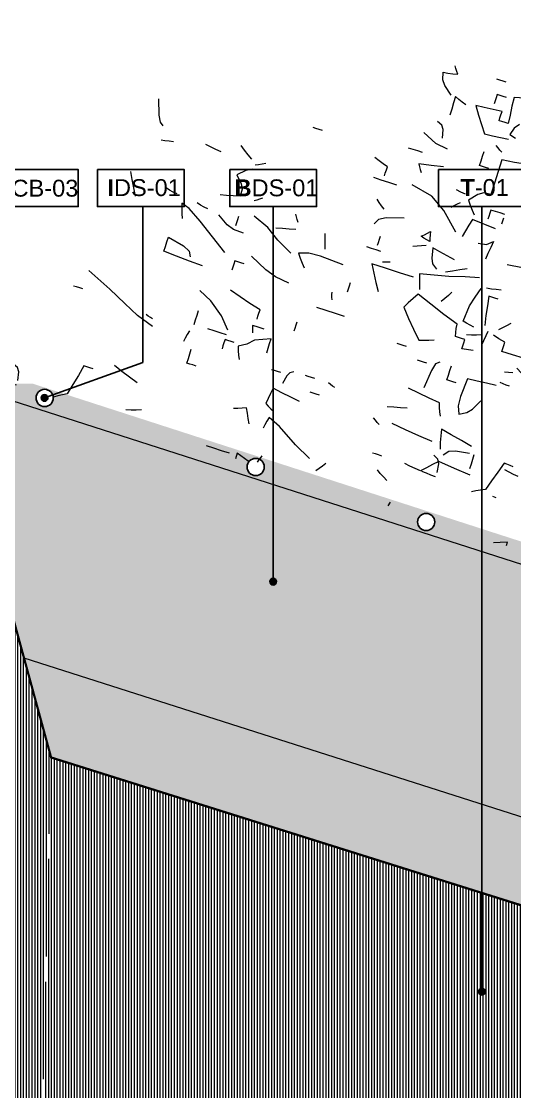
# Model space of a CAD drawing. Header units: metres. Extents: x -325 to 301, y -147 to 149.
# Drawn here: x 14.5 to 15.595, y 80.354 to 82.729 of the extents above; entities that cross this region are included whole.
import ezdxf

# ---------------------------------------------------------------- set-up
doc = ezdxf.new("R2010")
doc.units = ezdxf.units.M
doc.linetypes.add('ACAD_ISO03W100', pattern=[30, 12, -18])
doc.layers.add('-AUX-QAD', color=5, linetype='Continuous', plot=False)
doc.layers.add('0-TX-1_25', color=7, linetype='Continuous', true_color=0x3f4f7f)
for name, color, linetype in [('02-L-Geotextile', 32, 'Continuous'), ('02-TRAÇ-D-linia 2', 251, 'Continuous'), ('10-DET-encoixinat', 37, 'Continuous'), ('10-DET_TERRENY_compactat', 252, 'Continuous'), ('10-DET_TERRENY_sol estructural', 251, 'Continuous'), ('A-KEYPLAN_HATCH', 7, 'Continuous'), ('A_TEXT_2', 7, 'Continuous')]:
    doc.layers.add(name, color=color, linetype=linetype)
for name, color, linetype, lineweight in [('05-VEG-gris 50%', 253, 'Continuous', 18), ('05-VEG-sec plano 2_', 251, 'Continuous', 18), ('1-CM', 7, 'Continuous', 0), ('3-TR Seleccionat', 44, 'Continuous', 0)]:
    doc.layers.add(name, color=color, linetype=linetype, lineweight=lineweight)
doc.styles.get("Standard").update_dxf_attribs({"font": 'arial.ttf'})

# ---------------------------------------------------------------- blocks, each defined once
blk = doc.blocks.new('arbusto')
at = {"color": 0}
for p, q in [((84.4677, 109.9562), (84.465, 109.9613)), ((84.4706, 109.951), (84.4677, 109.9562)), ((84.5611, 109.9554), (84.5548, 109.9558)), ((84.5678, 109.955), (84.5611, 109.9554)), ((84.5748, 109.9546), (84.5678, 109.955)), ((84.4438, 109.9426), (84.4538, 109.9433)), ((84.4473, 109.9275), (84.4438, 109.9426)), ((84.4538, 109.9433), (84.4639, 109.9444)), ((84.4639, 109.9444), (84.474, 109.9457)), ((84.474, 109.9457), (84.4706, 109.951)), ((84.6197, 109.9318), (84.5982, 109.9281)), ((84.4544, 109.9167), (84.4473, 109.9275)), ((84.4713, 109.9008), (84.4544, 109.9167)), ((84.5621, 109.9116), (84.5617, 109.9053)), ((84.5625, 109.9183), (84.5621, 109.9116)), ((84.5629, 109.9253), (84.5625, 109.9183)), ((84.5692, 109.9249), (84.5629, 109.9253)), ((84.576, 109.9245), (84.5692, 109.9249)), ((84.5829, 109.924), (84.576, 109.9245)), ((84.5982, 109.9281), (84.5983, 109.9094)), ((84.5983, 109.9094), (84.5989, 109.891)), ((84.4804, 109.8865), (84.4796, 109.8733)), ((84.4812, 109.9002), (84.4804, 109.8865)), ((84.489, 109.896), (84.4812, 109.9002)), ((84.4971, 109.8923), (84.489, 109.896)), ((84.5056, 109.8887), (84.4971, 109.8923)), ((84.5439, 109.8927), (84.5259, 109.8925)), ((84.5259, 109.8925), (84.5361, 109.8748)), ((84.5623, 109.8933), (84.5439, 109.8927)), ((84.5811, 109.8941), (84.5623, 109.8933)), ((84.5802, 109.8804), (84.5806, 109.8871)), ((84.5806, 109.8871), (84.5811, 109.8941)), ((84.5989, 109.891), (84.5998, 109.8729)), ((84.4796, 109.8733), (84.4788, 109.8603)), ((84.5361, 109.8748), (84.5468, 109.8574)), ((84.5798, 109.8741), (84.5802, 109.8804)), ((84.5861, 109.8737), (84.5798, 109.8741)), ((84.5928, 109.8733), (84.5861, 109.8737)), ((84.5998, 109.8729), (84.5928, 109.8733)), ((84.6139, 109.8668), (84.6086, 109.8523)), ((84.6223, 109.8767), (84.6139, 109.8668)), ((84.4681, 109.8365), (84.4576, 109.8416)), ((84.5468, 109.8574), (84.5577, 109.8404)), ((84.5741, 109.8407), (84.5909, 109.8414)), ((84.5909, 109.8414), (84.6079, 109.8423)), ((84.6086, 109.8523), (84.6213, 109.8478)), ((84.4728, 109.8284), (84.4681, 109.8365)), ((84.4757, 109.8104), (84.4728, 109.8284)), ((84.5577, 109.8404), (84.5741, 109.8407)), ((84.5915, 109.8196), (84.5867, 109.8236)), ((84.5963, 109.816), (84.5915, 109.8196)), ((84.4651, 109.7968), (84.4358, 109.8128)), ((84.5649, 109.7949), (84.5656, 109.8049)), ((84.6011, 109.8127), (84.5963, 109.816)), ((84.6052, 109.7974), (84.6036, 109.7725)), ((84.6183, 109.7979), (84.6052, 109.7974)), ((84.6316, 109.7988), (84.6183, 109.7979)), ((84.6454, 109.8), (84.6316, 109.7988)), ((84.4913, 109.7912), (84.4651, 109.7968)), ((84.5637, 109.7749), (84.5643, 109.7849)), ((84.5643, 109.7849), (84.5649, 109.7949)), ((84.2188, 109.7661), (84.2125, 109.7664)), ((84.2256, 109.7656), (84.2188, 109.7661)), ((84.2325, 109.7652), (84.2256, 109.7656)), ((84.4234, 109.7735), (84.4134, 109.7741)), ((84.4334, 109.7729), (84.4234, 109.7735)), ((84.4433, 109.7723), (84.4334, 109.7729)), ((84.4923, 109.7543), (84.4671, 109.7508)), ((84.57, 109.7745), (84.5637, 109.7749)), ((84.5767, 109.7741), (84.57, 109.7745)), ((84.5837, 109.7737), (84.5767, 109.7741)), ((84.6036, 109.7725), (84.6021, 109.7475)), ((83.8996, 109.7137), (83.8907, 109.7462)), ((84.3608, 109.7336), (84.351, 109.7379)), ((84.3706, 109.7297), (84.3608, 109.7336)), ((84.4671, 109.7508), (84.4418, 109.7474)), ((84.4418, 109.7474), (84.4445, 109.7422)), ((84.4445, 109.7422), (84.4475, 109.737)), ((84.4475, 109.737), (84.4509, 109.7318)), ((84.6021, 109.7475), (84.6006, 109.7226)), ((83.9053, 109.7004), (83.8996, 109.7137)), ((84.3804, 109.7261), (84.3706, 109.7297)), ((84.3792, 109.7061), (84.3795, 109.7124)), ((84.3795, 109.7124), (84.38, 109.7191)), ((84.38, 109.7191), (84.3804, 109.7261)), ((84.5399, 109.7126), (84.53, 109.7149)), ((84.5498, 109.7107), (84.5399, 109.7126)), ((84.575, 109.7167), (84.5591, 109.7001)), ((84.5857, 109.7226), (84.575, 109.7167)), ((84.6006, 109.7226), (84.5857, 109.7226)), ((83.9126, 109.6947), (83.9053, 109.7004)), ((84.0874, 109.687), (84.0779, 109.6946)), ((84.3748, 109.6964), (84.3586, 109.6974)), ((84.3916, 109.6953), (84.3748, 109.6964)), ((84.4085, 109.6943), (84.3916, 109.6953)), ((84.4839, 109.6897), (84.439, 109.7024)), ((84.5151, 109.6673), (84.4839, 109.6897)), ((84.5435, 109.691), (84.5382, 109.6863)), ((84.5591, 109.7001), (84.5649, 109.691)), ((84.5649, 109.691), (84.5711, 109.6823)), ((84.6087, 109.692), (84.6083, 109.6851)), ((84.6187, 109.6914), (84.6087, 109.692)), ((84.6287, 109.6908), (84.6187, 109.6914)), ((84.6387, 109.6902), (84.6287, 109.6908)), ((83.9322, 109.6665), (83.9238, 109.6653)), ((83.941, 109.6679), (83.9322, 109.6665)), ((84.0179, 109.6763), (84.0068, 109.6789)), ((84.0295, 109.6738), (84.0179, 109.6763)), ((84.0414, 109.6718), (84.0295, 109.6738)), ((84.097, 109.6797), (84.0874, 109.687)), ((84.1066, 109.6728), (84.097, 109.6797)), ((84.1294, 109.6677), (84.1224, 109.6648)), ((84.1365, 109.6709), (84.1294, 109.6677)), ((84.5498, 109.6305), (84.5151, 109.6673)), ((84.5329, 109.6816), (84.5276, 109.677)), ((84.5382, 109.6863), (84.5329, 109.6816)), ((84.5711, 109.6823), (84.5775, 109.6739)), ((84.6079, 109.6783), (84.6075, 109.672)), ((84.6083, 109.6851), (84.6079, 109.6783)), ((84.6374, 109.6702), (84.6378, 109.6765)), ((84.6378, 109.6765), (84.6382, 109.6832)), ((83.9238, 109.6653), (83.9157, 109.6645)), ((84.1, 109.6474), (84.0842, 109.6341)), ((84.1121, 109.6531), (84.1, 109.6474)), ((84.1306, 109.6563), (84.1121, 109.6531)), ((84.1224, 109.6648), (84.116, 109.6622)), ((84.3821, 109.6508), (84.3761, 109.6562)), ((84.3885, 109.6454), (84.3821, 109.6508)), ((84.3951, 109.64), (84.3885, 109.6454)), ((84.5724, 109.6505), (84.5683, 109.6374)), ((84.5769, 109.6639), (84.5724, 109.6505)), ((84.6273, 109.6567), (84.5769, 109.6639)), ((84.0842, 109.6341), (84.0973, 109.6184)), ((84.4038, 109.6233), (84.389, 109.6165)), ((84.4397, 109.6323), (84.4038, 109.6233)), ((84.5683, 109.6374), (84.5645, 109.6246)), ((84.617, 109.621), (84.63, 109.6306)), ((84.63, 109.6306), (84.6272, 109.617)), ((84.0973, 109.6184), (84.1019, 109.6078)), ((84.1019, 109.6078), (84.1017, 109.5929)), ((84.1472, 109.6001), (84.142, 109.5968)), ((84.389, 109.6165), (84.383, 109.6057)), ((84.4831, 109.6045), (84.4884, 109.6092)), ((84.4893, 109.6022), (84.4831, 109.6045)), ((84.4884, 109.6092), (84.4937, 109.6139)), ((84.4959, 109.6001), (84.4893, 109.6022)), ((84.4937, 109.6139), (84.499, 109.6186)), ((84.5028, 109.5983), (84.4959, 109.6001)), ((84.499, 109.6186), (84.4999, 109.6116)), ((84.4999, 109.6116), (84.5012, 109.6047)), ((84.5012, 109.6047), (84.5028, 109.5983)), ((84.6, 109.6194), (84.617, 109.621)), ((84.6246, 109.6039), (84.6225, 109.591)), ((84.6272, 109.617), (84.6246, 109.6039)), ((83.878, 109.5716), (83.8709, 109.5871)), ((84.0743, 109.5876), (84.0612, 109.5854)), ((84.0878, 109.5901), (84.0743, 109.5876)), ((84.1017, 109.5929), (84.0878, 109.5901)), ((84.1368, 109.5938), (84.1316, 109.5911)), ((84.142, 109.5968), (84.1368, 109.5938)), ((84.2242, 109.5804), (84.2215, 109.5856)), ((84.2271, 109.5752), (84.2242, 109.5804)), ((84.4009, 109.5708), (84.4013, 109.5776)), ((84.4013, 109.5776), (84.4017, 109.5845)), ((84.4798, 109.5827), (84.4716, 109.5802)), ((84.4883, 109.5855), (84.4798, 109.5827)), ((84.4972, 109.5887), (84.4883, 109.5855)), ((84.5121, 109.5877), (84.5149, 109.566)), ((84.5282, 109.583), (84.5121, 109.5877)), ((84.5447, 109.5788), (84.5282, 109.583)), ((84.5614, 109.5747), (84.5447, 109.5788)), ((84.7008, 109.5925), (84.6689, 109.5912)), ((83.8853, 109.5561), (83.878, 109.5716)), ((83.8931, 109.5406), (83.8853, 109.5561)), ((83.958, 109.5697), (83.9501, 109.5722)), ((83.9662, 109.5675), (83.958, 109.5697)), ((83.9748, 109.5657), (83.9662, 109.5675)), ((84.0273, 109.5555), (84.0194, 109.5579)), ((84.0354, 109.5532), (84.0273, 109.5555)), ((84.1724, 109.5444), (84.1398, 109.5605)), ((84.2305, 109.57), (84.2271, 109.5752)), ((84.2925, 109.5511), (84.2901, 109.5613)), ((84.3899, 109.5552), (84.3799, 109.5558)), ((84.4005, 109.5645), (84.4009, 109.5708)), ((84.5149, 109.566), (84.5194, 109.5554)), ((84.5767, 109.5568), (84.563, 109.5508)), ((84.5908, 109.5629), (84.5767, 109.5568)), ((83.9888, 109.5498), (83.9912, 109.5396)), ((84.006, 109.5428), (83.9888, 109.5498)), ((83.9912, 109.5396), (83.9939, 109.5294)), ((84.0347, 109.5228), (84.006, 109.5428)), ((84.044, 109.5514), (84.0354, 109.5532)), ((84.09, 109.5294), (84.0687, 109.5449)), ((84.108, 109.5324), (84.1084, 109.5387)), ((84.1084, 109.5387), (84.1088, 109.5454)), ((84.1088, 109.5454), (84.1092, 109.5524)), ((84.1991, 109.5242), (84.1724, 109.5444)), ((84.2023, 109.5497), (84.1891, 109.5475)), ((84.2157, 109.5521), (84.2023, 109.5497)), ((84.2296, 109.555), (84.2157, 109.5521)), ((84.2952, 109.541), (84.2925, 109.5511)), ((84.2982, 109.5307), (84.2952, 109.541)), ((84.3999, 109.5546), (84.3899, 109.5552)), ((84.4099, 109.5539), (84.3999, 109.5546)), ((84.4237, 109.5344), (84.4186, 109.5334)), ((84.4288, 109.5358), (84.4237, 109.5344)), ((84.4339, 109.5374), (84.4288, 109.5358)), ((84.5581, 109.5382), (84.4985, 109.5285)), ((84.5194, 109.5554), (84.5297, 109.5466)), ((84.563, 109.5508), (84.5496, 109.5454)), ((84.5909, 109.5462), (84.5581, 109.5382)), ((84.6201, 109.551), (84.5909, 109.5462)), ((84.6391, 109.5348), (84.6492, 109.5355)), ((84.6492, 109.5355), (84.6593, 109.5367)), ((84.6593, 109.5367), (84.6694, 109.538)), ((83.9939, 109.5294), (83.997, 109.5192)), ((84.0993, 109.4728), (84.0347, 109.5228)), ((84.1052, 109.5233), (84.09, 109.5294)), ((84.1273, 109.5212), (84.1052, 109.5233)), ((84.2315, 109.5048), (84.1991, 109.5242)), ((84.2674, 109.5145), (84.2468, 109.5089)), ((84.292, 109.5142), (84.2674, 109.5145)), ((84.3419, 109.508), (84.292, 109.5142)), ((84.3981, 109.5246), (84.407, 109.5071)), ((84.428, 109.5228), (84.3981, 109.5246)), ((84.4579, 109.5209), (84.428, 109.5228)), ((84.4879, 109.5191), (84.4579, 109.5209)), ((84.4985, 109.5285), (84.5009, 109.5183)), ((84.5009, 109.5183), (84.5035, 109.5081)), ((84.6215, 109.5103), (84.6289, 109.5305)), ((84.6482, 109.5193), (84.65, 109.4991)), ((84.6545, 109.5189), (84.6482, 109.5193)), ((84.6612, 109.5185), (84.6545, 109.5189)), ((84.6682, 109.518), (84.6612, 109.5185)), ((84.2468, 109.5089), (84.2526, 109.4998)), ((84.2526, 109.4998), (84.2588, 109.4911)), ((84.2588, 109.4911), (84.2652, 109.4827)), ((84.407, 109.5071), (84.416, 109.4897)), ((84.416, 109.4897), (84.4249, 109.4729)), ((84.5035, 109.5081), (84.5066, 109.4979)), ((84.5614, 109.4926), (84.5559, 109.4849)), ((84.5669, 109.5005), (84.5614, 109.4926)), ((84.5724, 109.5089), (84.5669, 109.5005)), ((84.6093, 109.4565), (84.6141, 109.4902)), ((84.6141, 109.4902), (84.6215, 109.5103)), ((84.65, 109.4991), (84.652, 109.479)), ((83.9786, 109.4652), (83.9792, 109.4752)), ((83.9792, 109.4752), (84.0141, 109.4655)), ((84.1903, 109.4595), (84.1548, 109.4794)), ((84.3642, 109.4629), (84.3646, 109.4696)), ((84.3646, 109.4696), (84.365, 109.4765)), ((84.4983, 109.4764), (84.4909, 109.4651)), ((84.506, 109.4879), (84.4983, 109.4764)), ((84.5365, 109.4741), (84.506, 109.4879)), ((84.5675, 109.4604), (84.5365, 109.4741)), ((84.652, 109.479), (84.6545, 109.4588)), ((84.6983, 109.4691), (84.6911, 109.4628)), ((84.7056, 109.4757), (84.6983, 109.4691)), ((83.9774, 109.4453), (83.978, 109.4552)), ((83.978, 109.4552), (83.9786, 109.4652)), ((84.0141, 109.4655), (84.0279, 109.4581)), ((84.0279, 109.4581), (84.0326, 109.4469)), ((84.1228, 109.4476), (84.1224, 109.4414)), ((84.1232, 109.4544), (84.1228, 109.4476)), ((84.1237, 109.4613), (84.1232, 109.4544)), ((84.1299, 109.4609), (84.1237, 109.4613)), ((84.1367, 109.4605), (84.1299, 109.4609)), ((84.1436, 109.4601), (84.1367, 109.4605)), ((84.2131, 109.4503), (84.1903, 109.4595)), ((84.2428, 109.444), (84.2131, 109.4503)), ((84.3343, 109.4434), (84.3333, 109.4484)), ((84.3638, 109.4566), (84.3642, 109.4629)), ((84.4909, 109.4651), (84.4839, 109.4542)), ((84.4839, 109.4542), (84.499, 109.4346)), ((84.5987, 109.4472), (84.5675, 109.4604)), ((84.5994, 109.4384), (84.5987, 109.4472)), ((84.6172, 109.4541), (84.6093, 109.4565)), ((84.6253, 109.4518), (84.6172, 109.4541)), ((84.6339, 109.45), (84.6253, 109.4518)), ((84.6639, 109.4482), (84.6578, 109.4177)), ((84.6911, 109.4628), (84.6844, 109.4569)), ((84.0053, 109.4416), (83.9774, 109.4453)), ((84.0334, 109.4381), (84.0053, 109.4416)), ((84.0619, 109.4351), (84.0334, 109.4381)), ((84.3357, 109.4383), (84.3343, 109.4434)), ((84.3373, 109.4332), (84.3357, 109.4383)), ((84.499, 109.4346), (84.5146, 109.4153)), ((84.6007, 109.43), (84.5994, 109.4384)), ((84.6021, 109.4219), (84.6007, 109.43)), ((84.6329, 109.4331), (84.6227, 109.4307)), ((84.6431, 109.4357), (84.6329, 109.4331)), ((84.6533, 109.4388), (84.6431, 109.4357)), ((84.6897, 109.4396), (84.6767, 109.4437)), ((84.7032, 109.4357), (84.6897, 109.4396)), ((84.7023, 109.4221), (84.7028, 109.4288)), ((84.7028, 109.4288), (84.7032, 109.4357)), ((84.3308, 109.4085), (84.3108, 109.4097)), ((84.3508, 109.4073), (84.3308, 109.4085)), ((84.3707, 109.4061), (84.3508, 109.4073)), ((84.5146, 109.4153), (84.5304, 109.3963)), ((84.5508, 109.4013), (84.561, 109.4044)), ((84.6084, 109.4215), (84.6021, 109.4219)), ((84.6152, 109.4211), (84.6084, 109.4215)), ((84.6221, 109.4207), (84.6152, 109.4211)), ((84.6209, 109.4007), (84.6213, 109.407)), ((84.6439, 109.4034), (84.6209, 109.4007)), ((84.6213, 109.407), (84.6217, 109.4137)), ((84.6217, 109.4137), (84.6221, 109.4207)), ((84.702, 109.4158), (84.7023, 109.4221)), ((84.7249, 109.4144), (84.702, 109.4158)), ((84.7482, 109.4129), (84.7249, 109.4144)), ((84.096, 109.3695), (84.0688, 109.3845)), ((84.1525, 109.3925), (84.13, 109.4008)), ((84.1753, 109.3843), (84.1525, 109.3925)), ((84.1986, 109.3766), (84.1753, 109.3843)), ((84.5304, 109.3963), (84.5406, 109.3987)), ((84.5406, 109.3987), (84.5508, 109.4013)), ((83.889, 109.3419), (83.8374, 109.3687)), ((84.1251, 109.345), (84.096, 109.3695)), ((84.1974, 109.3566), (84.1978, 109.3629)), ((84.1978, 109.3629), (84.1982, 109.3696)), ((84.1982, 109.3696), (84.1986, 109.3766)), ((84.2772, 109.3517), (84.2776, 109.358)), ((84.2776, 109.358), (84.278, 109.3647)), ((84.278, 109.3647), (84.2785, 109.3717)), ((84.4956, 109.3784), (84.4893, 109.3787)), ((84.5023, 109.3779), (84.4956, 109.3784)), ((84.5092, 109.3775), (84.5023, 109.3779)), ((84.5759, 109.3578), (84.5711, 109.3425)), ((84.5835, 109.3629), (84.5759, 109.3578)), ((84.6078, 109.3514), (84.6084, 109.3614)), ((84.7259, 109.3773), (84.7176, 109.376)), ((84.7347, 109.3787), (84.7259, 109.3773)), ((83.9259, 109.3207), (83.889, 109.3419)), ((84.0758, 109.334), (84.0764, 109.344)), ((84.145, 109.3197), (84.1251, 109.345)), ((84.1915, 109.3419), (84.1925, 109.3369)), ((84.1995, 109.3414), (84.1915, 109.3419)), ((84.1925, 109.3369), (84.1939, 109.3318)), ((84.2077, 109.3409), (84.1995, 109.3414)), ((84.2164, 109.3404), (84.2077, 109.3409)), ((84.5442, 109.3553), (84.538, 109.3557)), ((84.551, 109.3549), (84.5442, 109.3553)), ((84.5579, 109.3545), (84.551, 109.3549)), ((84.5711, 109.3425), (84.5648, 109.304)), ((84.6066, 109.3315), (84.6072, 109.3414)), ((84.6072, 109.3414), (84.6078, 109.3514)), ((84.6474, 109.344), (84.6419, 109.3048)), ((84.6675, 109.344), (84.6474, 109.344)), ((84.6876, 109.3446), (84.6675, 109.344)), ((84.7076, 109.3453), (84.6876, 109.3446)), ((83.8213, 109.3296), (83.815, 109.33)), ((83.828, 109.3292), (83.8213, 109.3296)), ((83.835, 109.3288), (83.828, 109.3292)), ((83.9574, 109.3036), (83.9259, 109.3207)), ((84.0745, 109.3141), (84.0751, 109.324)), ((84.0751, 109.324), (84.0758, 109.334)), ((84.2027, 109.3136), (84.19, 109.3013)), ((84.1939, 109.3318), (84.1955, 109.3267)), ((84.2355, 109.3242), (84.2027, 109.3136)), ((84.2342, 109.3042), (84.2348, 109.3142)), ((84.2348, 109.3142), (84.2355, 109.3242)), ((84.6129, 109.3311), (84.6066, 109.3315)), ((84.6196, 109.3307), (84.6129, 109.3311)), ((84.6266, 109.3302), (84.6196, 109.3307)), ((83.9928, 109.289), (83.9574, 109.3036)), ((83.979, 109.3079), (83.9741, 109.3102)), ((83.9839, 109.3059), (83.979, 109.3079)), ((83.9888, 109.3043), (83.9839, 109.3059)), ((84.0686, 109.2994), (84.0661, 109.2908)), ((84.1175, 109.3114), (84.1045, 109.3122)), ((84.1307, 109.3106), (84.1175, 109.3114)), ((84.1444, 109.3098), (84.1307, 109.3106)), ((84.1434, 109.2928), (84.1429, 109.2861)), ((84.1438, 109.2998), (84.1434, 109.2928)), ((84.1501, 109.2994), (84.1438, 109.2998)), ((84.1568, 109.299), (84.1501, 109.2994)), ((84.1638, 109.2986), (84.1568, 109.299)), ((84.19, 109.3013), (84.1734, 109.293)), ((84.1734, 109.293), (84.1759, 109.2841)), ((84.2336, 109.2943), (84.2342, 109.3042)), ((84.557, 109.2907), (84.5343, 109.2958)), ((84.6419, 109.3048), (84.642, 109.2853)), ((84.6726, 109.2858), (84.6852, 109.3066)), ((84.0639, 109.2827), (84.0621, 109.2747)), ((84.0661, 109.2908), (84.0639, 109.2827)), ((84.1429, 109.2861), (84.1426, 109.2798)), ((84.1759, 109.2841), (84.1787, 109.2756)), ((84.1787, 109.2756), (84.1819, 109.2674)), ((84.2973, 109.2703), (84.2898, 109.2663)), ((84.5801, 109.286), (84.557, 109.2907)), ((84.6035, 109.2816), (84.5801, 109.286)), ((84.606, 109.2727), (84.6035, 109.2816)), ((84.6088, 109.2642), (84.606, 109.2727)), ((84.642, 109.2853), (84.6478, 109.2688)), ((84.6478, 109.2688), (84.6629, 109.2761)), ((84.6629, 109.2761), (84.6726, 109.2858)), ((84.0802, 109.2436), (84.0808, 109.2536)), ((84.0808, 109.2536), (84.0814, 109.2635)), ((84.258, 109.2627), (84.2517, 109.2631)), ((84.2648, 109.2623), (84.258, 109.2627)), ((84.2717, 109.2619), (84.2648, 109.2623)), ((84.2854, 109.2588), (84.2805, 109.2413)), ((84.2898, 109.2663), (84.2854, 109.2588)), ((84.3285, 109.2684), (84.3222, 109.2688)), ((84.3352, 109.268), (84.3285, 109.2684)), ((84.3422, 109.2676), (84.3352, 109.268)), ((84.377, 109.2635), (84.3721, 109.2657)), ((84.3819, 109.2614), (84.377, 109.2635)), ((84.3868, 109.2598), (84.3819, 109.2614)), ((84.5145, 109.25), (84.5013, 109.2478)), ((84.5279, 109.2524), (84.5145, 109.25)), ((84.5418, 109.2553), (84.5279, 109.2524)), ((84.612, 109.256), (84.6088, 109.2642)), ((84.0796, 109.2336), (84.0802, 109.2436)), ((84.0859, 109.2332), (84.0796, 109.2336)), ((84.0926, 109.2328), (84.0859, 109.2332)), ((84.0996, 109.2324), (84.0926, 109.2328)), ((84.2646, 109.2272), (84.2619, 109.2154)), ((84.2843, 109.2223), (84.2646, 109.2272)), ((84.3466, 109.2372), (84.3403, 109.2376)), ((84.3534, 109.2368), (84.3466, 109.2372)), ((84.3603, 109.2364), (84.3534, 109.2368)), ((84.6204, 109.2304), (84.6226, 109.2166)), ((84.6431, 109.224), (84.6204, 109.2304)), ((84.2594, 109.2038), (84.2574, 109.1926)), ((84.2619, 109.2154), (84.2594, 109.2038)), ((84.3041, 109.2178), (84.2843, 109.2223)), ((84.3238, 109.2136), (84.3041, 109.2178)), ((84.4842, 109.215), (84.4795, 109.219)), ((84.489, 109.2115), (84.4842, 109.215)), ((84.4938, 109.2081), (84.489, 109.2115)), ((84.5491, 109.2111), (84.5194, 109.2166)), ((84.5789, 109.206), (84.5491, 109.2111)), ((84.6086, 109.2011), (84.5789, 109.206)), ((84.6226, 109.2166), (84.6251, 109.2031)), ((84.666, 109.2176), (84.6431, 109.224)), ((84.6894, 109.2112), (84.666, 109.2176)), ((83.9544, 109.1842), (83.9368, 109.1923)), ((83.9722, 109.1764), (83.9544, 109.1842)), ((84.2574, 109.1926), (84.2635, 109.1885)), ((84.2635, 109.1885), (84.27, 109.1849)), ((84.27, 109.1849), (84.2768, 109.1814)), ((84.6251, 109.2031), (84.628, 109.1899)), ((84.6465, 109.1895), (84.6373, 109.1793)), ((84.6597, 109.1939), (84.6465, 109.1895)), ((84.6885, 109.1962), (84.6597, 109.1939)), ((84.6978, 109.1856), (84.6972, 109.1756)), ((84.6984, 109.1956), (84.6978, 109.1856)), ((83.8757, 109.176), (83.8694, 109.1544)), ((83.882, 109.1756), (83.8757, 109.176)), ((83.8887, 109.1752), (83.882, 109.1756)), ((83.8957, 109.1748), (83.8887, 109.1752)), ((83.9905, 109.1689), (83.9722, 109.1764)), ((84.2039, 109.1689), (84.1957, 109.1664)), ((84.2124, 109.1716), (84.2039, 109.1689)), ((84.2213, 109.1748), (84.2124, 109.1716)), ((84.2256, 109.1645), (84.2213, 109.1748)), ((84.23, 109.1542), (84.2256, 109.1645)), ((84.2709, 109.1667), (84.2684, 109.1582)), ((84.2963, 109.1542), (84.2709, 109.1667)), ((84.6314, 109.1646), (84.6208, 109.1553)), ((84.6661, 109.1588), (84.6314, 109.1646)), ((84.6972, 109.1756), (84.6966, 109.1656)), ((84.7776, 109.1787), (84.7677, 109.1813)), ((84.7874, 109.1764), (84.7776, 109.1787)), ((84.7973, 109.1745), (84.7874, 109.1764)), ((83.744, 109.1396), (83.7335, 109.1447)), ((83.7486, 109.1315), (83.744, 109.1396)), ((83.8694, 109.1544), (83.863, 109.133)), ((84.2344, 109.1439), (84.23, 109.1542)), ((84.2661, 109.15), (84.2643, 109.1421)), ((84.2684, 109.1582), (84.2661, 109.15)), ((84.3373, 109.1252), (84.2963, 109.1542)), ((84.5014, 109.1476), (84.4951, 109.148)), ((84.5082, 109.1472), (84.5014, 109.1476)), ((84.5151, 109.1467), (84.5082, 109.1472)), ((84.5762, 109.141), (84.565, 109.1437)), ((84.5878, 109.1385), (84.5762, 109.141)), ((84.5996, 109.1365), (84.5878, 109.1385)), ((84.6102, 109.1459), (84.5996, 109.1365)), ((84.6208, 109.1553), (84.6102, 109.1459)), ((84.7009, 109.1534), (84.6661, 109.1588)), ((83.7516, 109.1135), (83.7486, 109.1315)), ((83.863, 109.133), (83.8567, 109.112)), ((84.0124, 109.1175), (84.0022, 109.1144)), ((84.3723, 109.1054), (84.3373, 109.1252)), ((84.521, 109.1113), (84.5133, 109.1168)), ((84.764, 109.1214), (84.7571, 109.1218)), ((83.731, 109.1047), (83.7211, 109.1053)), ((83.741, 109.1041), (83.731, 109.1047)), ((83.751, 109.1035), (83.741, 109.1041)), ((83.8392, 109.1031), (83.8309, 109.0986)), ((83.8477, 109.1076), (83.8392, 109.1031)), ((83.8567, 109.112), (83.8477, 109.1076)), ((83.992, 109.1118), (83.9818, 109.1094)), ((84.0022, 109.1144), (83.992, 109.1118)), ((84.4018, 109.0966), (84.3964, 109.0902)), ((84.4072, 109.1033), (84.4018, 109.0966)), ((84.5289, 109.1058), (84.521, 109.1113)), ((84.5373, 109.1003), (84.5289, 109.1058)), ((84.1765, 109.0774), (84.1602, 109.0784)), ((84.1932, 109.0763), (84.1765, 109.0774)), ((84.2101, 109.0753), (84.1932, 109.0763)), ((84.2254, 109.0794), (84.2247, 109.0674)), ((84.2511, 109.0691), (84.2254, 109.0794)), ((84.2716, 109.0765), (84.27, 109.0716)), ((84.2737, 109.0814), (84.2716, 109.0765)), ((84.2759, 109.0863), (84.2737, 109.0814)), ((84.3964, 109.0902), (84.391, 109.0842)), ((84.5548, 109.0591), (84.5523, 109.0506)), ((84.795, 109.0343), (84.7815, 109.0302)), ((84.809, 109.0385), (84.795, 109.0343)), ((84.8086, 109.0315), (84.809, 109.0385))]:
    blk.add_line(p, q, dxfattribs=at)
blk = doc.blocks.new('hatch keyplan 2')
at = {"layer": 'A-KEYPLAN_HATCH'}
blk.add_lwpolyline([(0, 0.00548), (0.01287, 0.00548), (0.01287, 0), (0, 0)], close=True, dxfattribs=at)
blk = doc.blocks.new('hatch keyplan')
at = {"layer": 'A-KEYPLAN_HATCH'}
blk.add_blockref('hatch keyplan 2', (1.43058, 0.85215), dxfattribs=at)
blk = doc.blocks.new('T-01')
at = {"layer": 'A-KEYPLAN_HATCH'}
blk.add_blockref('hatch keyplan', (-1.43058, -0.85215), dxfattribs=at)
at = {"layer": 'A_TEXT_2', "insert": (-0.0008, 0.00408), "char_height": 0.0025, "attachment_point": 1}
blk.add_mtext_dynamic_manual_height_columns('\\pi0.00405;{\\fArial|b1|i0|c0|p34;T}-01', width=0.0145619, gutter_width=0.015, heights=[0], dxfattribs=at)
blk = doc.blocks.new('B-DS01')
at = {"layer": 'A-KEYPLAN_HATCH'}
blk.add_blockref('hatch keyplan', (-1.43058, -0.85215), dxfattribs=at)
at = {"layer": 'A_TEXT_2', "insert": (-0.0008, 0.00403), "char_height": 0.0025, "attachment_point": 1}
blk.add_mtext_dynamic_manual_height_columns('\\pi0.00152;{\\fArial|b1|i0|c0|p34;B}DS-01', width=0.0145619, gutter_width=0.015, heights=[0], dxfattribs=at)
blk = doc.blocks.new('I-06A')
at = {"layer": 'A-KEYPLAN_HATCH'}
blk.add_blockref('hatch keyplan', (-1.43058, -0.85215), dxfattribs=at)
at = {"layer": 'A_TEXT_2', "insert": (-0.0008, 0.00405), "char_height": 0.0025, "attachment_point": 1}
blk.add_mtext_dynamic_manual_height_columns('\\pi0.00229;{\\fArial|b1|i0|c0|p34;I}DS-01', width=0.0145619, gutter_width=0.015, heights=[0], dxfattribs=at)
blk = doc.blocks.new('POINT')
at = {"layer": '0-TX-1_25'}
h = blk.add_hatch(dxfattribs=at)
h.set_pattern_fill('ANGLE', color=256)
h.set_pattern_definition([(0, (-83.747, -12.726), (0, 6.985), [5.08, -1.905]), (90, (-83.747, -12.726), (-6.985, 4e-16), [5.08, -1.905])])
edge = h.paths.add_edge_path()
edge.add_arc((0, 0), 0.0075, 0, 360)
h = blk.add_hatch(color=256, dxfattribs=at)
h.dxf.hatch_style = 1
edge = h.paths.add_edge_path()
edge.add_arc((0, 0), 0.0075, 0, 360)
blk.add_circle((0, 0), 0.0075, dxfattribs=at)
blk = doc.blocks.new('B-CB03')
at = {"layer": 'A-KEYPLAN_HATCH'}
blk.add_blockref('hatch keyplan', (-1.43058, -0.85215), dxfattribs=at)
at = {"layer": 'A_TEXT_2', "insert": (-0.0008, 0.00398), "char_height": 0.0025, "attachment_point": 1}
blk.add_mtext_dynamic_manual_height_columns('\\pi0.00128;{\\fArial|b1|i0|c0|p34;B}CB-03', width=0.0145619, gutter_width=0.015, heights=[0], dxfattribs=at)

msp = doc.modelspace()

# ---------------------------------------------------------------- hatches: boundary and pattern name
at = {"layer": '10-DET-encoixinat'}
h = msp.add_hatch(dxfattribs=at)
h.set_pattern_fill('CROSS', color=256, scale=0.002, angle=91)
h.set_pattern_definition([(91, (0, -7.501594), (-0.0129197113, 0.0124764202), [0.00635, -0.01905]), (181, (0.003119, -7.498364), (-0.0124764202, -0.0129197113), [0.00635, -0.01905])])
h.paths.add_polyline_path([(14.4575, 81.8946), (14.371, 81.8965), (14.3634, 81.8375), (14.5058, 81.3154), (17.4786, 80.367), (17.4786, 80.925)])
at = {"layer": '10-DET_TERRENY_compactat'}
h = msp.add_hatch(dxfattribs=at)
h.set_pattern_fill('HEX', color=256, scale=0.002, angle=0.5782)
h.set_pattern_definition([(0.578232, (0, -10), (-0.0001109957, 0.0109979625), [0.00635, -0.0127]), (120.578232, (0, -10), (-0.0094690171, -0.0055951064), [0.00635, -0.0127]), (60.578232, (0.00635, -9.999936), (-0.0095800128, 0.0054028561), [0.00635, -0.0127])])
edge = h.paths.add_edge_path(flags=16)
edge.add_arc((18.169, 80.7211), 0.0191, 0, 360)
edge = h.paths.add_edge_path(flags=16)
edge.add_arc((17.8473, 80.822), 0.0191, 0, 360)
edge = h.paths.add_edge_path(flags=16)
edge.add_arc((16.6231, 81.2256), 0.0191, 0, 360)
edge = h.paths.add_edge_path(flags=16)
edge.add_arc((16.2445, 81.3465), 0.0191, 0, 360)
edge = h.paths.add_edge_path(flags=16)
edge.add_arc((15.7756, 81.4967), 0.0191, 0, 360)
edge = h.paths.add_edge_path(flags=16)
edge.add_arc((15.399, 81.6181), 0.0191, 0, 360)
edge = h.paths.add_edge_path(flags=16)
edge.add_arc((15.0204, 81.7402), 0.0191, 0, 360)
edge = h.paths.add_edge_path(flags=16)
edge.add_arc((14.5514, 81.8935), 0.0191, 0, 360)
edge = h.paths.add_edge_path(flags=16)
edge.add_arc((20.169, 80.7211), 0.0191, 0, 360)
edge = h.paths.add_edge_path(flags=16)
edge.add_arc((19.669, 80.7211), 0.0191, 0, 360)
edge = h.paths.add_edge_path(flags=16)
edge.add_arc((19.169, 80.7211), 0.0191, 0, 360)
edge = h.paths.add_edge_path(flags=16)
edge.add_arc((18.669, 80.7211), 0.0191, 0, 360)
edge = h.paths.add_edge_path()
edge.add_line((17.5244, 80.9563), (17.5244, 80.9059))
edge.add_arc((-145.9364, -420.796), 527.6592, 71.881157, 71.953735, ccw=False)
edge.add_line((18.1598, 80.6985), (20.5286, 80.6985))
edge.add_line((20.5286, 80.6985), (20.5286, 80.7485))
edge.add_line((20.5286, 80.7485), (18.1677, 80.7485))
edge.add_line((18.1677, 80.7485), (17.5244, 80.9563))
edge = h.paths.add_edge_path()
edge.add_line((17.4786, 80.925), (17.4589, 80.9424))
edge.add_arc((17.4485, 80.9599), 0.0204, 30.4281, 301.003, ccw=False)
edge.add_line((17.466, 80.9702), (17.0135, 81.1213))
edge.add_arc((16.9997, 81.108), 0.0191, -259.7642, 43.9597, ccw=False)
edge.add_line((16.9963, 81.1269), (14.526, 81.9248))
edge.add_line((14.526, 81.9248), (14.3634, 81.9248))
edge.add_line((14.3634, 81.9248), (14.3634, 81.8967))
edge.add_line((14.3634, 81.8967), (14.4575, 81.8946))
edge.add_arc((-666.8326, -2046.0074), 2234.306, 72.1651353, 72.2464994, ccw=False)
edge = h.paths.add_edge_path(flags=17)
edge.add_line((17.4786, 80.9709), (17.4786, 80.971))
edge.add_line((17.4786, 80.971), (17.4779, 80.9713))
edge.add_arc((17.4687, 80.9545), 0.0191, 58.6235, 61.0692, ccw=False)
at = {"layer": '10-DET_TERRENY_sol estructural'}
h = msp.add_hatch(dxfattribs=at)
h.set_pattern_fill('AR-SAND', color=256, scale=0.0002, angle=-44.3017)
h.set_pattern_definition([(353.198293, (-5.9877444, 86.6969005), (0.006607463, 0.0072286904), [0, -0.0077216, 0, -0.008636, 0, -0.008255]), (323.198293, (-5.987744, 86.6969), (0.016447362, 0.003980962), [0, -0.0041656, 0, -0.0069596, 0, -0.002667]), (283.198293, (-5.992216, 86.701265), (0.0113418964, -0.0110285894), [0, -0.00254, 0, -0.009144, 0, -0.011938]), (273.198293, (-5.992216, 86.701265), (0.0140431584, -0.00747503), [0, -0.00127, 0, -0.0059944, 0, -0.006858])])
h.paths.add_polyline_path([(14.5658, 81.0953), (17.4786, 80.1799), (17.4786, 80.367), (14.5058, 81.3154)])
at = {"layer": '3-TR Seleccionat'}
h = msp.add_hatch(dxfattribs=at)
h.set_pattern_fill('ANSI31', color=256, scale=0.002, angle=45, style=0)
h.set_pattern_definition([(90, (-441058.952748, -650754.942458), (-0.00635, 1e-18), [])])
h.paths.add_polyline_path([(14.1286, 79.4985), (14.5286, 79.4985), (14.5658, 81.0953), (14.4704, 81.4453), (14.1286, 81.4453)])
h = msp.add_hatch(dxfattribs=at)
h.set_pattern_fill('ANSI31', color=256, scale=0.002, angle=45, style=0)
h.set_pattern_definition([(90, (0, -7.501594), (-0.00635, 0), [])])
h.paths.add_polyline_path([(17.4786, 79.4985), (17.4786, 80.1799), (14.5658, 81.0953), (14.5286, 79.4985)])

# ---------------------------------------------------------------- linework, layer by layer
at = {"layer": '-AUX-QAD'}
for centre, radius in [((18.8197, 84.9467), 3.2831), ((16.8976, 80.8283), 4.4232), ((16.8976, 80.8283), 4.2075)]:
    msp.add_circle(centre, radius, dxfattribs=at)
at = {"layer": '0-TX-1_25'}
for points in [[(14.7697, 81.9721), (14.7697, 82.3182)], [(15.0591, 81.4856), (15.0591, 82.3182)], [(15.5228, 80.5754), (15.5228, 82.3182)], [(14.5514, 81.8935), (14.7697, 81.9721)]]:
    msp.add_lwpolyline(points, dxfattribs=at)
at = {"layer": '02-L-Geotextile', "linetype": 'ACAD_ISO03W100', "ltscale": 0.002, "const_width": 0.005}
msp.add_lwpolyline([(14.4704, 81.4453), (14.5658, 81.0953), (17.4786, 80.1799)], dxfattribs=at)
at = {"layer": '02-TRAÇ-D-linia 2'}
for centre in [(14.5514, 81.8935), (15.0204, 81.7402), (15.399, 81.6181)]:
    msp.add_circle(centre, 0.0191, dxfattribs=at)
at = {"layer": '1-CM'}
for points in [[(14.4575, 81.8946), (17.4786, 80.925)], [(14.3634, 81.8376), (14.5658, 81.0953)], [(14.5875, 81.0885), (17.4786, 80.1799), (17.4786, 80.367), (14.5058, 81.3154)], [(14.5658, 81.0953), (17.4786, 80.1799)]]:
    msp.add_lwpolyline(points, dxfattribs=at)

# ---------------------------------------------------------------- block references
at = {"layer": '0-TX-1_25'}
for name, p, xscale, yscale, zscale in [('B-CB03', (14.4329, 82.3182), 14.99999999999999, 14.99999999999999, 14.99999999999999), ('I-06A', (14.6686, 82.3184), 15, 15, 15), ('B-DS01', (14.9626, 82.3182), 15, 15, 15), ('T-01', (15.4263, 82.3182), 15, 15, 15)]:
    msp.add_blockref(name, p, dxfattribs=dict(at, xscale=xscale, yscale=yscale, zscale=zscale))
for p in [(14.5514, 81.8935), (15.0591, 81.4856), (15.5228, 80.5754)]:
    msp.add_blockref('POINT', p, dxfattribs=at)
at = {"layer": '05-VEG-gris 50%', "xscale": 1.080001674432827, "yscale": 1.080001674432827, "zscale": 1.080001674432827, "rotation": 345.7981080366741}
msp.add_blockref('arbusto', (-102.1067, -10.1177), dxfattribs=at)
at = {"layer": '05-VEG-sec plano 2_', "xscale": 1.080001674432827, "yscale": 1.080001674432827, "zscale": 1.080001674432827, "rotation": 341.2219139133144}
msp.add_blockref('arbusto', (-108.1477, -0.7254), dxfattribs=at)

doc.saveas('drawing.dxf')
